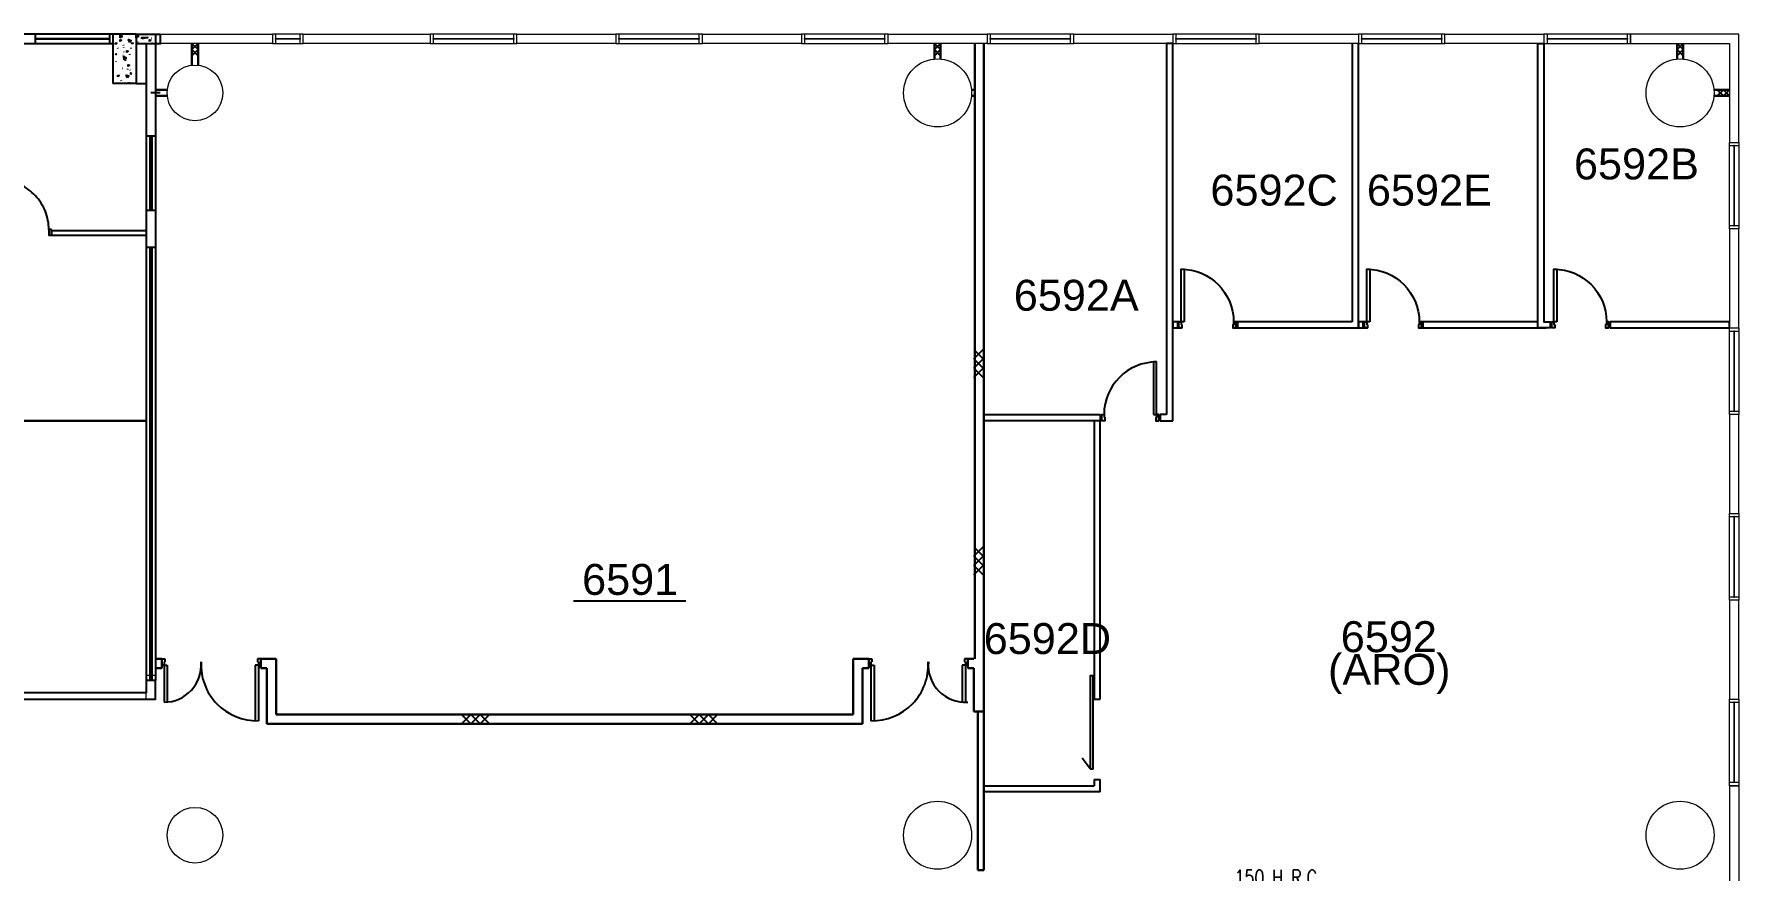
# Model space of a CAD drawing. Header units: millimetres. Extents: x -68474 to 336700, y -113450 to 53663.
# Drawn here: x 231400 to 258950, y 18223 to 31750 of the extents above; entities that cross this region are included whole.
import ezdxf
from ezdxf.enums import TextEntityAlignment as Align

# ---------------------------------------------------------------- set-up
doc = ezdxf.new("R2010")
doc.units = ezdxf.units.MM
doc.header["$LTSCALE"] = 1000
doc.linetypes.add('EC-6thFloor-s6148$0$HIDDEN', pattern=[0.375, 0.25, -0.125])
for name, color, linetype in [('EC-6thFloor-s6148$0$-3', 7, 'Continuous'), ('EC-6thFloor-s6148$0$-8', 1, 'Continuous'), ('EC-6thFloor-s6148$0$20', 7, 'Continuous'), ('EC-6thFloor-s6148$0$E-blockwall', 1, 'Continuous'), ('EC-6thFloor-s6148$0$E-demolish work', 9, 'EC-6thFloor-s6148$0$HIDDEN'), ('EC-6thFloor-s6148$0$FURNITURE', 1, 'Continuous'), ('EC-6thFloor-s6148$0$N-DOOR', 7, 'Continuous'), ('EC-6thFloor-s6148$0$N-DRYWALL', 2, 'Continuous'), ('EC-6thFloor-s6148$0$RM-ID', 3, 'Continuous'), ('EC-6thFloor-s6148$0$TEXT-E', 2, 'Continuous'), ('S3148a$0$-3', 7, 'Continuous'), ('S3148a$0$-6', 7, 'Continuous'), ('S3148a$0$-8', 1, 'Continuous'), ('S3148a$0$20', 7, 'Continuous'), ('S3148a$0$6', 7, 'Continuous'), ('S3148a$0$FURNITURE', 1, 'Continuous'), ('S3148a$0$N-FOLDING-PATITION', 2, 'Continuous'), ('S3148a$0$N-WINDOW', 1, 'Continuous')]:
    doc.layers.add(name, color=color, linetype=linetype)
for name, color, linetype, lineweight in [('EC-6thFloor-s6148$0$ECOLUMN', 7, 'Continuous', 20), ('EC-6thFloor-s6148$0$EWALL', 3, 'Continuous', 30), ('EC-6thFloor-s6148$0$EWINDOW', 9, 'Continuous', 9), ('EC-6thFloor-s6148$0$N-RM_NO.', 7, 'Continuous', 5), ('S3148a$0$ECOLUMN', 7, 'Continuous', 20), ('S3148a$0$EWALL', 3, 'Continuous', 30)]:
    doc.layers.add(name, color=color, linetype=linetype, lineweight=lineweight)
doc.styles.add('EC-6thFloor-s6148$0$STANDARD', font='SIMPLEX')
doc.styles.add('EC-6thFloor-s6148$0$T1', font='arial.ttf')

# ---------------------------------------------------------------- blocks, each defined once
blk = doc.blocks.new('S3148a$0$D85')
at = {"layer": 'S3148a$0$6', "color": 7, "linetype": 'Continuous'}
for points in [[(-950, 100), (-900, 100), (-900, 1000), (-950, 1000)], [(-950, 100), (-1000, 100), (-1000, 0), (-950, 0)], [(0, 100), (-50, 100), (-50, 0), (0, 0)]]:
    blk.add_lwpolyline(points, close=True, dxfattribs=at)
blk.add_lwpolyline([(-50, 100, 0.047439), (-66, 269, 0.047417), (-114, 432, 0.047376), (-191, 583, 0.047322), (-296, 717, 0.047262), (-424, 829, 0.047206), (-571, 916, 0.04716), (-732, 973, 0.047132), (-900, 999, 0.047132)], format="xyb", dxfattribs=at)
blk = doc.blocks.new('EC-6thFloor-s6148$0$BLOCK150')
for p, q in [((0, 0), (150, 150)), ((150, 0), (0, 150)), ((300, 0), (150, 150)), ((150, 0), (300, 150)), ((300, 0), (450, 150)), ((450, 0), (300, 150))]:
    blk.add_line(p, q)
blk = doc.blocks.new('EC-6thFloor-s6148$0$BLOCK100_1')
for p, q in [((0, 200), (-100, 100)), ((0, 100), (-100, 200)), ((0, 0), (-100, 100)), ((0, 100), (-100, 0))]:
    blk.add_line(p, q)
blk = doc.blocks.new('EC-6thFloor-s6148$0$dr_s_850')
for points in [[(-110, 100), (-60, 100), (-60, 950), (-110, 950)], [(-910, 50), (-895, 50), (-895, 0), (-895, 0), (-895, 0), (-945, 0), (-945, 100), (-945, 100), (-945, 100), (-910, 100)], [(-60, 50), (-75, 50), (-75, 0), (-75, 0), (-75, 0), (-25, 0), (-25, 100), (-25, 100), (-25, 100), (-60, 100)]]:
    blk.add_lwpolyline(points, close=True)
at = {"color": 1}
blk.add_arc((-60, 100), 850, 90, 180, dxfattribs=at)
at = {"layer": 'DEFPOINTS'}
for p, q in [((-970, 100), (-970, 0)), ((0, 100), (0, 0))]:
    blk.add_line(p, q, dxfattribs=at)

msp = doc.modelspace()

# ---------------------------------------------------------------- linework, layer by layer
at = {"layer": 'EC-6thFloor-s6148$0$-3', "linetype": 'Continuous'}
for p, q in [((233050, 31750), (233437, 31750)), ((233437, 31750), (233437, 31600)), ((233050, 31600), (233437, 31600))]:
    msp.add_line(p, q, dxfattribs=at)
at = {"layer": 'EC-6thFloor-s6148$0$-3', "color": 7, "linetype": 'Continuous'}
for p, q in [((233050, 31750), (233362, 31750)), ((233050, 31750), (233437, 31750)), ((233362, 31750), (233362, 31600)), ((233437, 31750), (233437, 31600)), ((233050, 31600), (233362, 31600)), ((233050, 31600), (233437, 31600))]:
    msp.add_line(p, q, dxfattribs=at)
at = {"layer": 'EC-6thFloor-s6148$0$-3'}
for p, q in [((233050, 30950), (233212, 30950)), ((233362, 30100), (233212, 30100)), ((233362, 28900), (233212, 28900)), ((233362, 28300), (233212, 28300))]:
    msp.add_line(p, q, dxfattribs=at)
at = {"layer": 'EC-6thFloor-s6148$0$-3', "color": 7}
for p, q in [((233050, 30950), (233212, 30950)), ((233050, 30950), (233212, 30950)), ((233362, 30100), (233212, 30100)), ((233362, 28900), (233212, 28900)), ((233362, 28300), (233212, 28300))]:
    msp.add_line(p, q, dxfattribs=at)
at = {"layer": 'EC-6thFloor-s6148$0$-8'}
msp.add_line((233437, 31600), (233446, 31600), dxfattribs=at)
at = {"layer": 'EC-6thFloor-s6148$0$-8', "color": 7}
msp.add_line((233437, 31600), (233446, 31600), dxfattribs=at)
at = {"layer": 'EC-6thFloor-s6148$0$-8', "linetype": 'Continuous'}
for p, q in [((233437, 30800), (233287, 30800)), ((233272, 30100), (233272, 28900)), ((233302, 30100), (233302, 28900)), ((233362, 28750), (233362, 21300)), ((233272, 28300), (233272, 21300)), ((233302, 28300), (233302, 21300))]:
    msp.add_line(p, q, dxfattribs=at)
at = {"layer": 'EC-6thFloor-s6148$0$-8', "color": 7, "linetype": 'Continuous'}
for p, q in [((233437, 30800), (233287, 30800)), ((233272, 30100), (233272, 28900)), ((233302, 30100), (233302, 28900)), ((233362, 28750), (233362, 21300)), ((246487, 21650), (246487, 21500))]:
    msp.add_line(p, q, dxfattribs=at)
at = {"layer": 'EC-6thFloor-s6148$0$-8', "linetype": 'Continuous'}
for points in [[(233212, 31600), (233212, 21297.9)], [(233362, 31600), (233362, 28750)]]:
    msp.add_lwpolyline(points, dxfattribs=at)
at = {"layer": 'EC-6thFloor-s6148$0$-8', "color": 7, "linetype": 'Continuous'}
for points in [[(233212, 31600), (233212, 21297.9)], [(233362, 31600), (233362, 28750)]]:
    msp.add_lwpolyline(points, dxfattribs=at)
at = {"layer": 'EC-6thFloor-s6148$0$20', "linetype": 'Continuous'}
msp.add_line((233299.6, 31686.7), (233305.3, 31683.9), dxfattribs=at)
at = {"layer": 'EC-6thFloor-s6148$0$20', "color": 7, "linetype": 'Continuous'}
msp.add_line((233299.6, 31686.7), (233305.3, 31683.9), dxfattribs=at)
at = {"layer": 'EC-6thFloor-s6148$0$20', "linetype": 'Continuous'}
for points in [[(233141.9, 31672.2), (233140, 31696.8), (233237, 31694.1), (233141.9, 31672.2)], [(233266.5, 31630.4), (233264.6, 31654.9), (233286.6, 31652.3), (233266.5, 31630.4)], [(233309, 31600), (233308.8, 31605.4), (233316.3, 31600)]]:
    msp.add_lwpolyline(points, dxfattribs=at)
at = {"layer": 'EC-6thFloor-s6148$0$20', "color": 7, "linetype": 'Continuous'}
for points in [[(233141.9, 31672.2), (233140, 31696.8), (233237, 31694.1), (233141.9, 31672.2)], [(233266.5, 31630.4), (233264.6, 31654.9), (233286.6, 31652.3), (233266.5, 31630.4)], [(233309, 31600), (233308.8, 31605.4), (233316.3, 31600)]]:
    msp.add_lwpolyline(points, dxfattribs=at)
at = {"layer": 'EC-6thFloor-s6148$0$E-demolish work', "color": 7}
for p, q in [((233362, 30100), (233212, 30100)), ((233272, 30100), (233272, 28900)), ((233302, 30100), (233302, 28900)), ((233362, 28900), (233212, 28900)), ((233362, 28300), (233212, 28300))]:
    msp.add_line(p, q, dxfattribs=at)
at = {"layer": 'EC-6thFloor-s6148$0$ECOLUMN', "color": 7}
for p, q in [((233362, 31750.1), (235250, 31750.1)), ((233362, 31600.1), (233362, 31750.1)), ((235250, 31750.1), (235250, 31600.1)), ((235750, 31750.1), (237800, 31750.1)), ((235750, 31600.1), (235750, 31750.1)), ((237800, 31750.1), (237800, 31600.1)), ((239200, 31750.1), (240800, 31750.1)), ((239200, 31600.1), (239200, 31750.1)), ((240800, 31750.1), (240800, 31600.1)), ((242200, 31750.1), (243800, 31750.1)), ((242200, 31600.1), (242200, 31750.1)), ((243800, 31750.1), (243800, 31600.1)), ((245200, 31750.1), (246800, 31750.1)), ((245200, 31600.1), (245200, 31750.1)), ((246800, 31750.1), (246800, 31600.1)), ((248200, 31750.1), (249800, 31750.1)), ((248200, 31600.1), (248200, 31750.1)), ((249800, 31750.1), (249800, 31600.1)), ((251200, 31750.1), (252800, 31750.1)), ((251200, 31600.1), (251200, 31750.1)), ((252800, 31750.1), (252800, 31600.1)), ((254200, 31750.1), (255800, 31750.1)), ((254200, 31600.1), (254200, 31750.1)), ((255800, 31750.1), (255800, 31600.1)), ((258950.1, 31750.1), (257200, 31750.1)), ((257200, 31750.1), (257200, 31600.1)), ((258950.1, 30000), (258950.1, 31750.1)), ((233212, 31600), (233212, 21387.6)), ((235250, 31600.1), (233362, 31600.1)), ((233362, 31600), (233362, 28750)), ((237800, 31600.1), (235750, 31600.1)), ((240800, 31600.1), (239200, 31600.1)), ((243800, 31600.1), (242200, 31600.1)), ((246800, 31600.1), (245200, 31600.1)), ((249800, 31600.1), (248200, 31600.1)), ((252800, 31600.1), (251200, 31600.1)), ((255800, 31600.1), (254200, 31600.1)), ((257200, 31600.1), (258800, 31600.1)), ((258800, 31600.1), (258800.1, 30000)), ((258800.1, 30000), (258950.1, 30000)), ((233362, 28750), (233362, 21387.6)), ((258950.1, 28600), (258800.1, 28600)), ((258800.1, 28600), (258800.1, 27000)), ((258950.1, 27000), (258950.1, 28600)), ((258800.1, 27000), (258950.1, 27000)), ((258950.1, 25600), (258800.1, 25600)), ((258800.1, 25600), (258800.1, 24000)), ((258950.1, 24000), (258950.1, 25600)), ((258800.1, 24000), (258950.1, 24000)), ((258950.1, 22600), (258800.1, 22600)), ((258800.1, 22600), (258800.1, 21000)), ((258950.1, 21000), (258950.1, 22600)), ((233212, 21387.6), (233362, 21387.6)), ((233212, 20999.9), (233212, 21387.6)), ((233362, 20999.9), (233362, 21387.6)), ((233212, 20999.9), (233362, 20999.9)), ((258800.1, 21000), (258950.1, 21000)), ((258800, 19600), (258950, 19600)), ((258800, 19600), (258800, 17250)), ((258950, 19600), (258950, 11850))]:
    msp.add_line(p, q, dxfattribs=at)
at = {"layer": 'EC-6thFloor-s6148$0$ECOLUMN'}
msp.add_lwpolyline([(233362, 31750.1), (235250, 31750.1), (235250, 31600.1), (233362, 31600.1)], close=True, dxfattribs=at)
at = {"layer": 'EC-6thFloor-s6148$0$ECOLUMN', "color": 7}
msp.add_lwpolyline([(233362, 31750.1), (235250, 31750.1), (235250, 31600.1), (233362, 31600.1)], close=True, dxfattribs=at)
at = {"layer": 'EC-6thFloor-s6148$0$ECOLUMN'}
for centre in [(234000, 30800), (234000, 18800)]:
    msp.add_circle(centre, 450, dxfattribs=at)
at = {"layer": 'EC-6thFloor-s6148$0$ECOLUMN', "color": 7}
for centre, radius in [((234000, 30800), 450), ((234000, 30800), 450), ((246000, 30800), 550), ((258000, 30800), 550), ((246000, 18800), 550), ((258000, 18800), 550), ((258000, 18800), 550), ((258000, 18800), 550), ((234000, 18800), 450), ((234000, 18800), 450)]:
    msp.add_circle(centre, radius, dxfattribs=at)
at = {"layer": 'EC-6thFloor-s6148$0$EWALL', "color": 7}
for p, q in [((233950, 31247.2), (233950, 31600)), ((234050, 31247.2), (234050, 31600)), ((245950, 31347.7), (245950, 31600)), ((246050, 31347.7), (246050, 31600)), ((257950, 31347.7), (257950, 31600)), ((258050, 31347.7), (258050, 31600)), ((233552.8, 30850), (233362, 30850)), ((233552.8, 30850), (233362, 30850)), ((233552.8, 30750), (233362, 30750)), ((233552.8, 30750), (233362, 30750)), ((246547.7, 30850), (246600, 30850)), ((246547.7, 30750), (246600, 30750)), ((258547.7, 30850), (258800, 30850)), ((258547.7, 30750), (258800.1, 30750))]:
    msp.add_line(p, q, dxfattribs=at)
at = {"layer": 'EC-6thFloor-s6148$0$EWALL', "color": 7, "linetype": 'Continuous'}
for p, q in [((246600, 31600.1), (246600, 21650)), ((246750, 31600.1), (246750, 20800)), ((233462, 21650), (233362, 21650)), ((233462, 21500), (233362, 21500)), ((233462, 21550), (233462, 21650)), ((233462, 21650), (233462, 21500)), ((235062, 21550), (235062, 21650)), ((235062, 21500), (235062, 21650)), ((235312, 21650), (235062, 21650)), ((235162, 21500), (235062, 21500)), ((235162, 20600), (235162, 21500)), ((235312, 20750), (235312, 21650)), ((244637, 20750), (244637, 21650)), ((244637, 21650), (244887, 21650)), ((244787, 20600), (244787, 21500)), ((244787, 21500), (244887, 21500)), ((244887, 21550), (244887, 21650)), ((244887, 21500), (244887, 21650)), ((246487, 21650), (246587, 21650)), ((246487, 21500), (246587, 21500)), ((246587, 21500), (246587, 20800)), ((235312, 20750), (244637, 20750)), ((246587, 20800), (246737, 20800)), ((246650, 20800), (246650, 18235.2)), ((246750, 20800), (246750, 18235.2)), ((235162, 20600), (244787, 20600)), ((246650, 18235.2), (246750, 18235.2)), ((246650, 18235.2), (246750, 18235.2))]:
    msp.add_line(p, q, dxfattribs=at)
at = {"layer": 'EC-6thFloor-s6148$0$EWALL'}
for p, q in [((233552.8, 30850), (233362, 30850)), ((233552.8, 30750), (233362, 30750))]:
    msp.add_line(p, q, dxfattribs=at)
at = {"layer": 'EC-6thFloor-s6148$0$EWINDOW', "color": 7, "linetype": 'Continuous'}
for p, q in [((235750, 31750.1), (235250, 31750.1)), ((235250, 31750.1), (235250, 31600.1)), ((235700, 31750.1), (235300, 31750.1)), ((235300, 31750.1), (235300, 31600.1)), ((235700, 31600.1), (235700, 31750.1)), ((235750, 31600.1), (235750, 31750.1)), ((239200, 31750.1), (237800, 31750.1)), ((237800, 31750.1), (237800, 31600.1)), ((239150, 31750.1), (237850, 31750.1)), ((237850, 31750.1), (237850, 31600.1)), ((239150, 31600.1), (239150, 31750.1)), ((239200, 31600.1), (239200, 31750.1)), ((242200, 31750.1), (240800, 31750.1)), ((240800, 31750.1), (240800, 31600.1)), ((242150, 31750.1), (240850, 31750.1)), ((240850, 31750.1), (240850, 31600.1)), ((242150, 31600.1), (242150, 31750.1)), ((242200, 31600.1), (242200, 31750.1)), ((245200, 31750.1), (243800, 31750.1)), ((243800, 31750.1), (243800, 31600.1)), ((245150, 31750.1), (243850, 31750.1)), ((243850, 31750.1), (243850, 31600.1)), ((245150, 31600.1), (245150, 31750.1)), ((245200, 31600.1), (245200, 31750.1)), ((248200, 31750.1), (246800, 31750.1)), ((246800, 31750.1), (246800, 31600.1)), ((248150, 31750.1), (246850, 31750.1)), ((246850, 31750.1), (246850, 31600.1)), ((248150, 31600.1), (248150, 31750.1)), ((248200, 31600.1), (248200, 31750.1)), ((251200, 31750.1), (249800, 31750.1)), ((249800, 31750.1), (249800, 31600.1)), ((251150, 31750.1), (249850, 31750.1)), ((249850, 31750.1), (249850, 31600.1)), ((251150, 31600.1), (251150, 31750.1)), ((251200, 31600.1), (251200, 31750.1)), ((254200, 31750.1), (252800, 31750.1)), ((252800, 31750.1), (252800, 31600.1)), ((254150, 31750.1), (252850, 31750.1)), ((252850, 31750.1), (252850, 31600.1)), ((254150, 31600.1), (254150, 31750.1)), ((254200, 31600.1), (254200, 31750.1)), ((257200, 31750.1), (255800, 31750.1)), ((255800, 31750.1), (255800, 31600.1)), ((257150, 31750.1), (255850, 31750.1)), ((255850, 31750.1), (255850, 31600.1)), ((257150, 31600.1), (257150, 31750.1)), ((257200, 31600.1), (257200, 31750.1)), ((235250, 31600.1), (235750, 31600.1)), ((235300, 31680.1), (235700, 31680.1)), ((235300, 31670.1), (235300, 31680.1)), ((235700, 31670.1), (235300, 31670.1)), ((235300, 31600.1), (235700, 31600.1)), ((235700, 31680.1), (235700, 31670.1)), ((237800, 31600.1), (239200, 31600.1)), ((237850, 31680.1), (239150, 31680.1)), ((237850, 31670.1), (237850, 31680.1)), ((239150, 31670.1), (237850, 31670.1)), ((237850, 31600.1), (239150, 31600.1)), ((239150, 31680.1), (239150, 31670.1)), ((240800, 31600.1), (242200, 31600.1)), ((240850, 31680.1), (242150, 31680.1)), ((240850, 31670.1), (240850, 31680.1)), ((242150, 31670.1), (240850, 31670.1)), ((240850, 31600.1), (242150, 31600.1)), ((242150, 31680.1), (242150, 31670.1)), ((243800, 31600.1), (245200, 31600.1)), ((243850, 31680.1), (245150, 31680.1)), ((243850, 31670.1), (243850, 31680.1)), ((245150, 31670.1), (243850, 31670.1)), ((243850, 31600.1), (245150, 31600.1)), ((245150, 31680.1), (245150, 31670.1)), ((246800, 31600.1), (248200, 31600.1)), ((246850, 31680.1), (248150, 31680.1)), ((246850, 31670.1), (246850, 31680.1)), ((248150, 31670.1), (246850, 31670.1)), ((246850, 31600.1), (248150, 31600.1)), ((248150, 31680.1), (248150, 31670.1)), ((249800, 31600.1), (251200, 31600.1)), ((249850, 31680.1), (251150, 31680.1)), ((249850, 31670.1), (249850, 31680.1)), ((251150, 31670.1), (249850, 31670.1)), ((249850, 31600.1), (251150, 31600.1)), ((251150, 31680.1), (251150, 31670.1)), ((252800, 31600.1), (254200, 31600.1)), ((252850, 31680.1), (254150, 31680.1)), ((252850, 31670.1), (252850, 31680.1)), ((254150, 31670.1), (252850, 31670.1)), ((252850, 31600.1), (254150, 31600.1)), ((254150, 31680.1), (254150, 31670.1)), ((255800, 31600.1), (257200, 31600.1)), ((255850, 31680.1), (257150, 31680.1)), ((255850, 31670.1), (255850, 31680.1)), ((257150, 31670.1), (255850, 31670.1)), ((255850, 31600.1), (257150, 31600.1)), ((257150, 31680.1), (257150, 31670.1)), ((258800.1, 28600), (258800.1, 30000)), ((258800.1, 30000), (258950.1, 30000)), ((258800.1, 28650), (258800.1, 29950)), ((258800.1, 29950), (258950.1, 29950)), ((258880.1, 29950), (258870.1, 29950)), ((258870.1, 29950), (258870.1, 28650)), ((258880.1, 28650), (258880.1, 29950)), ((258950.1, 30000), (258950.1, 28600)), ((258950.1, 29950), (258950.1, 28650)), ((258950.1, 28650), (258800.1, 28650)), ((258950.1, 28600), (258800.1, 28600)), ((258870.1, 28650), (258880.1, 28650)), ((258800.1, 25600), (258800.1, 27000)), ((258800.1, 27000), (258950.1, 27000)), ((258950.1, 27000), (258950.1, 25600)), ((258800.1, 25650), (258800.1, 26950)), ((258800.1, 26950), (258950.1, 26950)), ((258880.1, 26950), (258870.1, 26950)), ((258870.1, 26950), (258870.1, 25650)), ((258880.1, 25650), (258880.1, 26950)), ((258950.1, 26950), (258950.1, 25650)), ((258950.1, 25650), (258800.1, 25650)), ((258950.1, 25600), (258800.1, 25600)), ((258800.1, 22600), (258800.1, 24000)), ((258800.1, 24000), (258950.1, 24000)), ((258950.1, 24000), (258950.1, 22600)), ((258800.1, 22650), (258800.1, 23950)), ((258800.1, 23950), (258950.1, 23950)), ((258880.1, 23950), (258870.1, 23950)), ((258870.1, 23950), (258870.1, 22650)), ((258880.1, 22650), (258880.1, 23950)), ((258950.1, 23950), (258950.1, 22650)), ((258950.1, 22650), (258800.1, 22650)), ((258950.1, 22600), (258800.1, 22600)), ((258870.1, 22650), (258880.1, 22650)), ((258800.1, 19600), (258800.1, 21000)), ((258800.1, 21000), (258950.1, 21000)), ((258800.1, 19650), (258800.1, 20950)), ((258800.1, 20950), (258950.1, 20950)), ((258880.1, 20950), (258870.1, 20950)), ((258870.1, 20950), (258870.1, 19650)), ((258880.1, 19650), (258880.1, 20950)), ((258950.1, 21000), (258950.1, 19600)), ((258950.1, 20950), (258950.1, 19650)), ((258950.1, 19650), (258800.1, 19650)), ((258950.1, 19600), (258800.1, 19600))]:
    msp.add_line(p, q, dxfattribs=at)
at = {"layer": 'EC-6thFloor-s6148$0$FURNITURE'}
msp.add_line((233212, 29350), (233212, 28450), dxfattribs=at)
at = {"layer": 'EC-6thFloor-s6148$0$FURNITURE', "color": 7}
msp.add_line((233212, 29350), (233212, 28450), dxfattribs=at)
at = {"layer": 'EC-6thFloor-s6148$0$N-DOOR', "color": 7}
for p, q in [((233462, 21650), (233512, 21650)), ((233499.5, 21550), (233462, 21550)), ((233499.5, 21600), (233499.5, 21550)), ((233512, 21600), (233499.5, 21600)), ((233499.5, 21550), (233499.5, 20950)), ((233499.5, 21550), (233549.5, 21550)), ((233512, 21650), (233512, 21600)), ((233549.5, 21550), (233549.5, 20952.1)), ((234974.5, 21550), (234974.5, 20650.4)), ((235024.5, 21550), (234974.5, 21550)), ((235062, 21650), (235012, 21650)), ((235012, 21650), (235012, 21600)), ((235012, 21600), (235024.5, 21600)), ((235024.5, 21600), (235024.5, 21550)), ((235024.5, 21550), (235024.5, 20650.4)), ((235024.5, 21550), (235062, 21550)), ((244887, 21650), (244937, 21650)), ((244924.5, 21550), (244887, 21550)), ((244937, 21600), (244924.5, 21600)), ((244924.5, 21600), (244924.5, 21550)), ((244924.5, 21550), (244924.5, 20650.4)), ((244924.5, 21550), (244974.5, 21550)), ((244937, 21650), (244937, 21600)), ((244974.5, 21550), (244974.5, 20650.4)), ((246399.5, 21550), (246399.5, 20952.1)), ((246449.5, 21550), (246399.5, 21550)), ((246437, 21650), (246437, 21600)), ((246487, 21650), (246437, 21650)), ((246437, 21600), (246449.5, 21600)), ((246449.5, 21600), (246449.5, 21550)), ((246449.5, 21550), (246449.5, 20950)), ((246449.5, 21550), (246487, 21550)), ((246487, 21550), (246487, 21650))]:
    msp.add_line(p, q, dxfattribs=at)
at = {"layer": 'EC-6thFloor-s6148$0$N-DOOR', "color": 7, "linetype": 'Continuous'}
for centre, radius, start, end in [((233499.5, 21550), 600, 270, 4.78019), ((234999.5, 21550), 900, 176.81526, 271.59175), ((244949.5, 21550), 900, 268.40825, 3.18474), ((246449.5, 21550), 600, 175.21981, 273.58332)]:
    msp.add_arc(centre, radius, start, end, dxfattribs=at)
at = {"layer": 'EC-6thFloor-s6148$0$N-DRYWALL'}
for p, q in [((249700, 31600), (249700, 25600)), ((249800, 31600), (249700, 31600)), ((249800, 25500), (249800, 31600)), ((252700, 31600), (252700, 27100)), ((252800, 27000), (252800, 31600)), ((249900, 27000), (249900, 27100)), ((250770, 27000), (252800, 27000)), ((252700, 27100), (250785, 27100)), ((250845, 27100), (250845, 27000)), ((252900, 27000), (252900, 27100)), ((253805, 27000), (255835, 27000)), ((255700, 27100), (253820, 27100)), ((253845, 27100), (253845, 27000)), ((256870, 27100), (256870, 27000)), ((246750, 25600), (248630, 25600)), ((246750, 25500), (246750, 25600)), ((248630, 25500), (246750, 25500)), ((248530, 25500), (248530, 21000)), ((248630, 25600), (248630, 25500)), ((248630, 25600), (248630, 25500)), ((248630, 21000), (248630, 25500)), ((249700, 25600), (249600, 25600)), ((249600, 25600), (249600, 25500)), ((249600, 25500), (249800, 25500)), ((246750, 19600), (248530, 19600)), ((248530, 19700), (248530, 19600)), ((248630, 19500), (248630, 19700)), ((248630, 19500), (246750, 19500))]:
    msp.add_line(p, q, dxfattribs=at)
for points in [[(255800, 31600.1), (255800, 27100), (255900, 27100), (255900, 27000), (255700, 27000), (255700, 31600.1)], [(258800.1, 27100), (256870, 27100), (256870, 27000), (258800.1, 27000)], [(248464.8, 19875.2), (248514.8, 19875.2), (248514.8, 21375.2), (248464.8, 21375.2)]]:
    msp.add_lwpolyline(points, close=True, dxfattribs=at)
for points in [[(249985, 27100), (249800, 27100), (249800, 27000), (249950, 27000)], [(252985, 27100), (252800, 27100), (252800, 27000), (252950, 27000)]]:
    msp.add_lwpolyline(points, dxfattribs=at)
at = {"layer": 'EC-6thFloor-s6148$0$RM-ID', "color": 7}
msp.add_line((240117.5, 22588.3), (241929.6, 22588.3), dxfattribs=at)
at = {"layer": 'S3148a$0$-3', "linetype": 'Continuous'}
for p, q in [((233050, 31750), (232675, 31750)), ((232675, 31750), (232675, 31600)), ((232675, 31750), (232675, 30950)), ((233050, 31750), (233437, 31750)), ((233050, 31750), (233050, 30950)), ((233437, 31750), (233437, 31600)), ((233050, 31600), (233437, 31600)), ((233050, 30950), (232675, 30950))]:
    msp.add_line(p, q, dxfattribs=at)
at = {"layer": 'S3148a$0$-3'}
for p, q in [((233050, 30950), (233212, 30950)), ((233362, 30100), (233212, 30100)), ((233362, 28900), (233212, 28900)), ((233362, 28300), (233212, 28300))]:
    msp.add_line(p, q, dxfattribs=at)
at = {"layer": 'S3148a$0$-8'}
msp.add_line((233437, 31600), (233446, 31600), dxfattribs=at)
at = {"layer": 'S3148a$0$-8', "linetype": 'Continuous'}
for p, q in [((233437, 30800), (233287, 30800)), ((233272, 30100), (233272, 28900)), ((233302, 30100), (233302, 28900)), ((233362, 28750), (233362, 21300)), ((233272, 28300), (233272, 21300)), ((233302, 28300), (233302, 21300))]:
    msp.add_line(p, q, dxfattribs=at)
for points in [[(233212, 31600), (233212, 21297.9)], [(233362, 31600), (233362, 28750)]]:
    msp.add_lwpolyline(points, dxfattribs=at)
at = {"layer": 'S3148a$0$20', "linetype": 'Continuous'}
for p, q in [((232987.6, 31745.2), (232992.3, 31738.7)), ((233299.6, 31686.7), (233305.3, 31683.9)), ((232745.9, 31525.2), (232750.7, 31518.7)), ((232843.5, 31466.7), (232849.3, 31463.9)), ((232847.8, 31568), (232846.8, 31576.7)), ((232852.1, 31532.1), (232851.1, 31540.8)), ((232946.4, 31414.9), (232945.5, 31423.6)), ((232969.2, 31519.2), (232968.3, 31527.9)), ((233075.1, 31626.5), (233080.8, 31623.6)), ((232727.6, 31299.2), (232726.7, 31307.9)), ((232829.3, 31201.2), (232835.1, 31198.3)), ((232833.4, 31406.5), (232839.2, 31403.6)), ((232876.8, 31317.8), (232875.9, 31326.5)), ((232916.4, 31179.1), (232915.5, 31187.8)), ((232949.7, 31172.3), (232954.4, 31165.8)), ((232791.6, 30950), (232791, 30955)), ((232809.9, 30995.1), (232809, 31003.8)), ((232897.8, 31053.5), (232903.5, 31050.7)), ((232941.2, 30964.9), (232940.3, 30973.6)), ((232975, 31110.6), (232964.6, 31099.3))]:
    msp.add_line(p, q, dxfattribs=at)
for points in [[(232790.2, 31687.1), (232788.4, 31738.3), (232825.4, 31711.5), (232791, 31687.5)], [(233050.8, 31687.1), (233049, 31738.3), (233086, 31711.5), (233051.6, 31687.5)], [(233141.9, 31672.2), (233140, 31696.8), (233237, 31694.1), (233141.9, 31672.2)], [(232714.4, 31433.2), (232728.9, 31429), (232714.4, 31408.4)], [(232717.9, 31580.7), (232716, 31605.3), (232738, 31602.6), (232717.9, 31580.7)], [(232791.5, 31630.4), (232789.6, 31654.9), (232811.6, 31652.3), (232791.5, 31630.4)], [(232900.2, 31452.2), (232898.4, 31476.8), (232920.4, 31474.1), (232900.2, 31452.2)], [(232945.9, 31614.1), (232926.6, 31661.6), (232970.6, 31649), (232946.5, 31614.8)], [(232977, 31600), (232976.6, 31605.3), (232998.6, 31602.6), (232996.2, 31600)], [(233266.5, 31630.4), (233264.6, 31654.9), (233286.6, 31652.3), (233266.5, 31630.4)], [(233309, 31600), (233308.8, 31605.4), (233316.3, 31600)], [(232854.6, 31334.2), (232852.7, 31385.4), (232889.7, 31358.6), (232855.4, 31334.6)], [(232921.6, 31227.8), (232919.8, 31252.3), (232941.8, 31249.7), (232921.6, 31227.8)], [(232753.6, 31057.5), (232751.7, 31082), (232773.7, 31079.3), (232753.6, 31057.5)], [(232908, 31041.2), (232888.8, 31088.6), (232932.7, 31076.1), (232908.6, 31041.8)], [(232964.6, 31099.3), (232962.7, 31123.8), (232975, 31122.4)]]:
    msp.add_lwpolyline(points, dxfattribs=at)
at = {"layer": 'S3148a$0$6'}
for p, q in [((248530, 21000), (248630, 21000)), ((248464.8, 19875.2), (248334.4, 20047.6)), ((248530, 19700), (248630, 19700))]:
    msp.add_line(p, q, dxfattribs=at)
at = {"layer": 'S3148a$0$ECOLUMN'}
msp.add_lwpolyline([(233362, 31750.1), (235250, 31750.1), (235250, 31600.1), (233362, 31600.1)], close=True, dxfattribs=at)
for centre in [(234000, 30800), (234000, 18800)]:
    msp.add_circle(centre, 450, dxfattribs=at)
at = {"layer": 'S3148a$0$EWALL'}
for p, q in [((233552.8, 30850), (233362, 30850)), ((233552.8, 30750), (233362, 30750))]:
    msp.add_line(p, q, dxfattribs=at)
at = {"layer": 'S3148a$0$FURNITURE'}
for p, q in [((233212, 29350), (233212, 28450)), ((225972, 25500), (233212, 25500))]:
    msp.add_line(p, q, dxfattribs=at)
msp.add_lwpolyline([(233212, 25500), (227112, 25500), (227112, 26000), (225972, 26000)], dxfattribs=at)
at = {"layer": 'S3148a$0$N-FOLDING-PATITION', "linetype": 'Continuous'}
for p, q in [((231683.1, 28575), (233212, 28575)), ((231683.1, 28500), (233212, 28500))]:
    msp.add_line(p, q, dxfattribs=at)
at = {"layer": 'S3148a$0$N-FOLDING-PATITION'}
msp.add_line((231683.1, 28575), (231683.1, 28500), dxfattribs=at)
msp.add_lwpolyline([(226850.5, 20999.9), (233362, 20999.9), (233362, 21300), (233212, 21300), (233212, 21099.9), (226850.5, 21099.9), (226850.5, 20999.9), (226850.5, 21099.9)], dxfattribs=at)
at = {"layer": 'S3148a$0$N-WINDOW', "linetype": 'Continuous'}
for p, q in [((232675, 31750), (228875, 31750)), ((231425, 31600), (231425, 31750)), ((232625, 31600), (232625, 31750)), ((228875, 31600), (232675, 31600)), ((231425, 31680), (232625, 31680)), ((232625, 31670), (231425, 31670))]:
    msp.add_line(p, q, dxfattribs=at)

# ---------------------------------------------------------------- block references
at = {"layer": 'EC-6thFloor-s6148$0$E-blockwall', "xscale": -1}
for name, p, rotation in [('EC-6thFloor-s6148$0$BLOCK100_1', (234050, 31600), 180), ('EC-6thFloor-s6148$0$BLOCK150', (246587, 26200.1), 270), ('EC-6thFloor-s6148$0$BLOCK150', (246587, 23011), 270)]:
    msp.add_blockref(name, p, dxfattribs=dict(at, rotation=rotation))
at = {"layer": 'EC-6thFloor-s6148$0$E-blockwall'}
for p, rotation in [((245950, 31600), 180), ((257950, 31600), 180), ((258800, 30850), 89.99999999999999)]:
    msp.add_blockref('EC-6thFloor-s6148$0$BLOCK100_1', p, dxfattribs=dict(at, rotation=rotation))
at = {"layer": 'EC-6thFloor-s6148$0$E-blockwall', "xscale": -1}
for p in [(238756.9, 20600), (242446.3, 20600)]:
    msp.add_blockref('EC-6thFloor-s6148$0$BLOCK150', p, dxfattribs=at)
at = {"layer": 'EC-6thFloor-s6148$0$N-DRYWALL', "xscale": -1}
for p in [(249875, 27000), (252875, 27000), (255900, 27000)]:
    msp.add_blockref('EC-6thFloor-s6148$0$dr_s_850', p, dxfattribs=at)
at = {"layer": 'EC-6thFloor-s6148$0$N-DRYWALL'}
msp.add_blockref('EC-6thFloor-s6148$0$dr_s_850', (249600, 25500), dxfattribs=at)
at = {"layer": 'S3148a$0$-6', "linetype": 'Continuous', "xscale": -0.8888888888888888, "yscale": -0.8888888888888888, "zscale": 0.8888888888888888, "rotation": 180}
msp.add_blockref('S3148a$0$D85', (231683.1, 28500), dxfattribs=at)

# ---------------------------------------------------------------- texts
at = {"layer": 'EC-6thFloor-s6148$0$N-RM_NO.', "color": 7, "style": 'EC-6thFloor-s6148$0$T1'}
for s, p in [('6592B', (257294.4, 29651.3)), ('6592C', (251438.7, 29228.1)), ('6592E', (253947.8, 29228.1)), ('6592A', (248241.9, 27528.5)), ('6592D', (247775.2, 21978.8))]:
    msp.add_text(s, height=500, dxfattribs=at).set_placement(p, align=Align.MIDDLE)
at = {"layer": 'EC-6thFloor-s6148$0$RM-ID', "color": 7, "style": 'EC-6thFloor-s6148$0$T1'}
for s, p in [('6591', (241032.5, 22935)), ('6592', (253293, 22009.4)), ('(ARO)', (253299.4, 21419.2))]:
    msp.add_text(s, height=500, dxfattribs=at).set_placement(p, align=Align.MIDDLE)
at = {"layer": 'EC-6thFloor-s6148$0$TEXT-E', "style": 'EC-6thFloor-s6148$0$STANDARD', "width": 0.75}
msp.add_text('150 H R.C.', height=250, dxfattribs=at).set_placement((250799.6, 17988.3))

doc.saveas('drawing.dxf')
